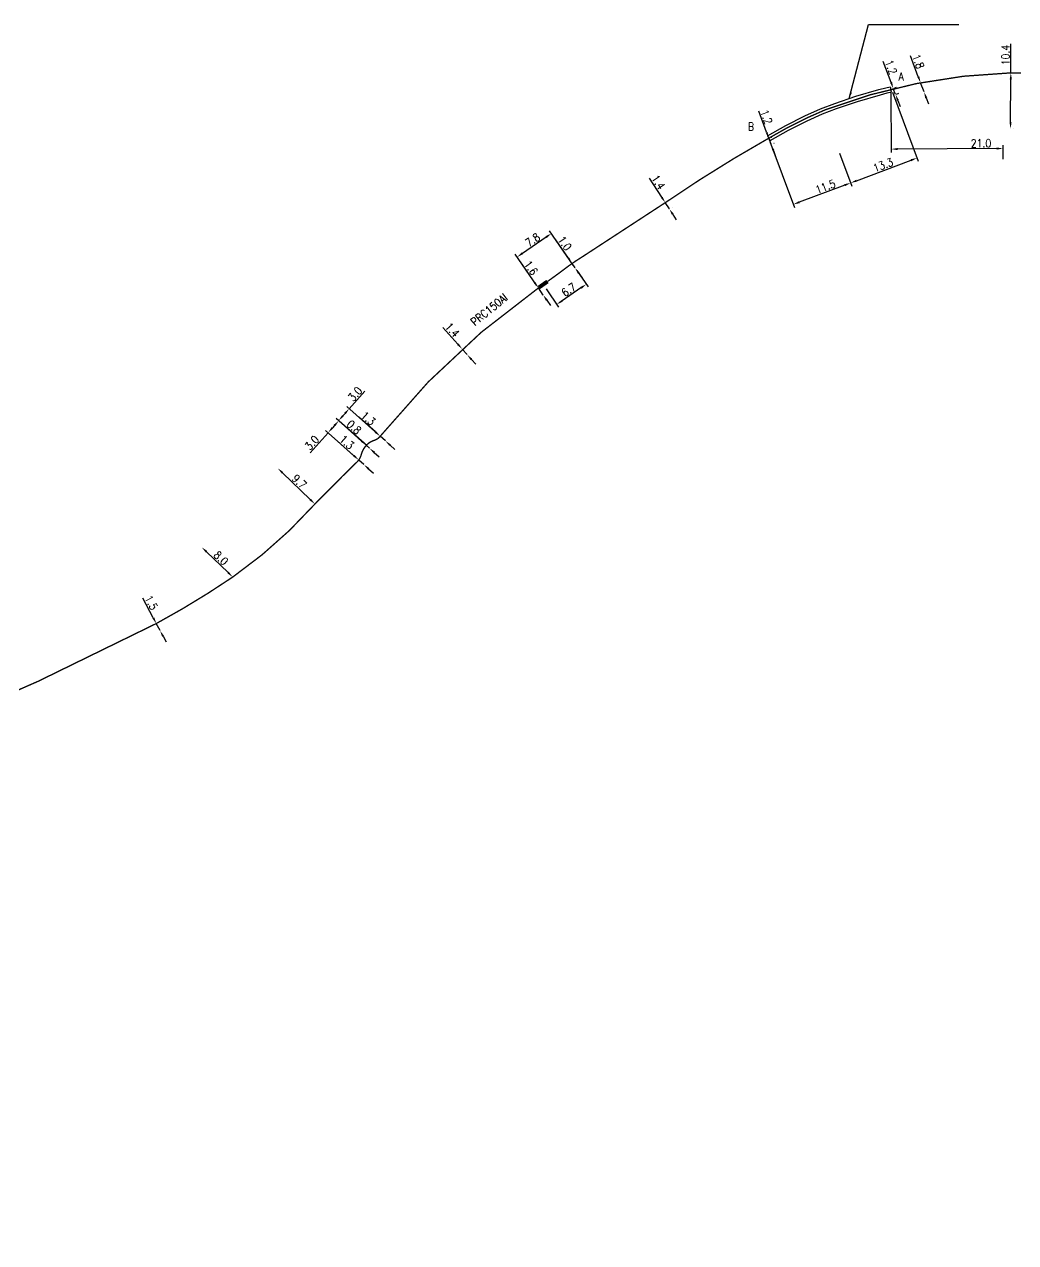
# Model space of a CAD drawing. Header units: millimetres. Extents: x 114000 to 114886, y 153000 to 154000.
# Drawn here: x 114554.1 to 114739.8, y 153267.4 to 153495.7 of the extents above; entities that cross this region are included whole.
import ezdxf
from ezdxf.enums import TextEntityAlignment as Align

# ---------------------------------------------------------------- set-up
doc = ezdxf.new("R2010")
doc.units = ezdxf.units.MM
doc.header["$PDMODE"] = 34
doc.layers.get('0').update_dxf_attribs({"linetype": 'CONTINUOUS'})
doc.layers.get('DEFPOINTS').update_dxf_attribs({"linetype": 'CONTINUOUS'})
for name, color, linetype in [('M_130', 3, 'M_ST_15'), ('M_300', 7, 'CONTINUOUS'), ('M_400', 7, 'CONTINUOUS')]:
    doc.layers.add(name, color=color, linetype=linetype)
doc.styles.add('M_ROMANS', font='ROMANS.shx', dxfattribs={"width": 0.75})
doc.styles.get("Standard").update_dxf_attribs({"font": 'romans.shx', "width": 0.85})
doc.linetypes.add('M_ST_15', pattern='A,5,-0.3,["XX",Standard,S=1,R=0,X=0,Y=-0.5],-2.5', length=7.8)
doc.dimstyles.get("Standard").update_dxf_attribs({"dimtxt": 1.5, "dimasz": 1.2, "dimexe": 0.625, "dimexo": 0.625, "dimgap": 0.25, "dimtad": 1, "dimdec": 1, "dimzin": 0, "dimdsep": 46, "dimtxsty": 'Standard', "dimcen": -0.5, "dimadec": 0, "dimazin": 0, "dimtfac": 1, "dimtdec": 1, "dimtmove": 0, "dimatfit": 3, "dimfxl": 1, "dimtolj": 1, "dimtzin": 0, "dimarcsym": 0})

# ---------------------------------------------------------------- blocks, each defined once
blk = doc.blocks.new('*D17')
at = {"layer": 'DEFPOINTS', "color": 0, "linetype": 'Continuous', "transparency": 16777216}
for p in [(114601.56, 153412.5), (114608.51, 153405.8), (114608.51, 153405.8)]:
    blk.add_point(p, dxfattribs=at)
at = {"layer": 'M_130', "color": 0, "linetype": 'Continuous', "lineweight": -2, "transparency": 16777216}
blk.add_line((114602.43, 153411.67), (114607.65, 153406.64), dxfattribs=at)
at = {"layer": 'M_130', "color": 0, "linetype": 'Continuous', "transparency": 16777216}
for points in [[(114602.56, 153411.81), (114602.29, 153411.52), (114601.56, 153412.5)], [(114607.79, 153406.78), (114607.51, 153406.49), (114608.51, 153405.8)]]:
    blk.add_solid(points, dxfattribs=at)
at = {"layer": 'M_130', "color": 0, "linetype": 'Continuous', "transparency": 16777216, "insert": (114605.58, 153410.01), "char_height": 1.5, "attachment_point": 5, "rotation": 316.0779}
blk.add_mtext('\\A1;9.7', dxfattribs=at)
blk = doc.blocks.new('*D18')
at = {"layer": 'DEFPOINTS', "color": 0, "linetype": 'Continuous', "transparency": 16777216}
for p in [(114587.31, 153397.7), (114587.31, 153397.7), (114593.11, 153392.12)]:
    blk.add_point(p, dxfattribs=at)
at = {"layer": 'M_130', "color": 0, "linetype": 'Continuous', "lineweight": -2, "transparency": 16777216}
blk.add_line((114592.24, 153392.96), (114588.18, 153396.87), dxfattribs=at)
at = {"layer": 'M_130', "color": 0, "linetype": 'Continuous', "transparency": 16777216}
for points in [[(114588.32, 153397.02), (114588.04, 153396.73), (114587.31, 153397.7)], [(114592.38, 153393.1), (114592.11, 153392.81), (114593.11, 153392.12)]]:
    blk.add_solid(points, dxfattribs=at)
at = {"layer": 'M_130', "color": 0, "linetype": 'Continuous', "transparency": 16777216, "insert": (114590.89, 153395.65), "char_height": 1.5, "attachment_point": 5, "rotation": 316.0858}
blk.add_mtext('\\A1;8.0', dxfattribs=at)
blk = doc.blocks.new('*D19')
at = {"layer": 'DEFPOINTS', "color": 0, "linetype": 'Continuous', "transparency": 16777216}
for p in [(114578.79, 153383.41), (114579.49, 153382.08), (114579.49, 153382.08)]:
    blk.add_point(p, dxfattribs=at)
at = {"layer": 'M_130', "color": 0, "linetype": 'Continuous', "lineweight": -2, "transparency": 16777216}
for p, q in [((114578.23, 153384.47), (114576.27, 153388.17)), ((114579.49, 153382.08), (114578.79, 153383.41)), ((114580.06, 153381.02), (114580.62, 153379.96))]:
    blk.add_line(p, q, dxfattribs=at)
at = {"layer": 'M_130', "color": 0, "linetype": 'Continuous', "transparency": 16777216}
for points in [[(114578.41, 153384.56), (114578.05, 153384.38), (114578.79, 153383.41)], [(114580.23, 153381.12), (114579.88, 153380.93), (114579.49, 153382.08)]]:
    blk.add_solid(points, dxfattribs=at)
at = {"layer": 'M_130', "color": 0, "linetype": 'Continuous', "transparency": 16777216, "insert": (114577.85, 153387.32), "char_height": 1.5, "attachment_point": 5, "rotation": 297.922}
blk.add_mtext('\\A1;1.5', dxfattribs=at)
blk = doc.blocks.new('*D20')
at = {"layer": 'DEFPOINTS', "color": 0, "linetype": 'Continuous', "transparency": 16777216}
for p in [(114618.14, 153416.8), (114618.14, 153416.8), (114618.74, 153416.26)]:
    blk.add_point(p, dxfattribs=at)
at = {"layer": 'M_130', "color": 0, "linetype": 'Continuous', "lineweight": -2, "transparency": 16777216}
for p, q in [((114617.25, 153417.59), (114613.99, 153420.51)), ((114618.74, 153416.26), (114618.14, 153416.8)), ((114619.64, 153415.46), (114620.53, 153414.67))]:
    blk.add_line(p, q, dxfattribs=at)
at = {"layer": 'M_130', "color": 0, "linetype": 'Continuous', "transparency": 16777216}
for points in [[(114617.38, 153417.74), (114617.12, 153417.45), (114618.14, 153416.8)], [(114619.77, 153415.61), (114619.5, 153415.31), (114618.74, 153416.26)]]:
    blk.add_solid(points, dxfattribs=at)
at = {"layer": 'M_130', "color": 0, "linetype": 'Continuous', "transparency": 16777216, "insert": (114615.84, 153420.2), "char_height": 1.5, "attachment_point": 5, "rotation": 318.2581}
blk.add_mtext('\\A1;0.8', dxfattribs=at)
blk = doc.blocks.new('*D21')
at = {"layer": 'DEFPOINTS', "color": 0, "linetype": 'Continuous', "transparency": 16777216}
for p in [(114616.72, 153414.05), (114616.72, 153414.05), (114617.69, 153413.18)]:
    blk.add_point(p, dxfattribs=at)
at = {"layer": 'M_130', "color": 0, "linetype": 'Continuous', "lineweight": -2, "transparency": 16777216}
for p, q in [((114615.82, 153414.85), (114612.7, 153417.64)), ((114617.69, 153413.18), (114616.72, 153414.05)), ((114618.58, 153412.38), (114619.48, 153411.58))]:
    blk.add_line(p, q, dxfattribs=at)
at = {"layer": 'M_130', "color": 0, "linetype": 'Continuous', "transparency": 16777216}
for points in [[(114615.96, 153415), (114615.69, 153414.7), (114616.72, 153414.05)], [(114618.72, 153412.53), (114618.45, 153412.23), (114617.69, 153413.18)]]:
    blk.add_solid(points, dxfattribs=at)
at = {"layer": 'M_130', "color": 0, "linetype": 'Continuous', "transparency": 16777216, "insert": (114614.48, 153417.39), "char_height": 1.5, "attachment_point": 5, "rotation": 318.2581}
blk.add_mtext('\\A1;1.3', dxfattribs=at)
blk = doc.blocks.new('*D22')
at = {"layer": 'DEFPOINTS', "color": 0, "linetype": 'Continuous', "transparency": 16777216}
for p in [(114620.74, 153418.5), (114621.71, 153417.63), (114621.71, 153417.63)]:
    blk.add_point(p, dxfattribs=at)
at = {"layer": 'M_130', "color": 0, "linetype": 'Continuous', "lineweight": -2, "transparency": 16777216}
for p, q in [((114619.85, 153419.3), (114616.72, 153422.09)), ((114621.71, 153417.63), (114620.74, 153418.5)), ((114622.61, 153416.83), (114623.5, 153416.04))]:
    blk.add_line(p, q, dxfattribs=at)
at = {"layer": 'M_130', "color": 0, "linetype": 'Continuous', "transparency": 16777216}
for points in [[(114619.98, 153419.45), (114619.71, 153419.15), (114620.74, 153418.5)], [(114622.74, 153416.98), (114622.47, 153416.69), (114621.71, 153417.63)]]:
    blk.add_solid(points, dxfattribs=at)
at = {"layer": 'M_130', "color": 0, "linetype": 'Continuous', "transparency": 16777216, "insert": (114618.5, 153421.84), "char_height": 1.5, "attachment_point": 5, "rotation": 318.2581}
blk.add_mtext('\\A1;1.3', dxfattribs=at)
blk = doc.blocks.new('*D23')
at = {"layer": 'DEFPOINTS', "color": 0, "linetype": 'Continuous', "transparency": 16777216}
for p in [(114612.95, 153421.43), (114620.74, 153418.5), (114618.74, 153416.26)]:
    blk.add_point(p, dxfattribs=at)
at = {"layer": 'M_130', "color": 0, "linetype": 'Continuous', "lineweight": -2, "transparency": 16777216}
for p, q in [((114614.94, 153423.67), (114617.86, 153426.93)), ((114620.28, 153418.91), (114614.48, 153424.09)), ((114618.27, 153416.68), (114612.48, 153421.85)), ((114613.75, 153422.33), (114614.15, 153422.78))]:
    blk.add_line(p, q, dxfattribs=at)
at = {"layer": 'M_130', "color": 0, "linetype": 'Continuous', "transparency": 16777216}
for points in [[(114614, 153422.91), (114614.3, 153422.64), (114614.94, 153423.67)], [(114613.6, 153422.46), (114613.9, 153422.2), (114612.95, 153421.43)]]:
    blk.add_solid(points, dxfattribs=at)
at = {"layer": 'M_130', "color": 0, "linetype": 'Continuous', "transparency": 16777216, "insert": (114616.05, 153426.42), "char_height": 1.5, "attachment_point": 5, "rotation": 48.2581}
blk.add_mtext('\\A1;3.0', dxfattribs=at)
blk = doc.blocks.new('*D24')
at = {"layer": 'DEFPOINTS', "color": 0, "linetype": 'Continuous', "transparency": 16777216}
for p in [(114612.98, 153421.41), (114618.74, 153416.26), (114616.72, 153414.05)]:
    blk.add_point(p, dxfattribs=at)
at = {"layer": 'M_130', "color": 0, "linetype": 'Continuous', "lineweight": -2, "transparency": 16777216}
for p, q in [((114618.27, 153416.68), (114612.51, 153421.82)), ((114610.98, 153419.17), (114607.64, 153415.42)), ((114616.25, 153414.46), (114610.51, 153419.59)), ((114612.18, 153420.51), (114611.78, 153420.06))]:
    blk.add_line(p, q, dxfattribs=at)
at = {"layer": 'M_130', "color": 0, "linetype": 'Continuous', "transparency": 16777216}
for points in [[(114612.03, 153420.65), (114612.33, 153420.38), (114612.98, 153421.41)], [(114611.63, 153420.2), (114611.93, 153419.93), (114610.98, 153419.17)]]:
    blk.add_solid(points, dxfattribs=at)
at = {"layer": 'M_130', "color": 0, "linetype": 'Continuous', "transparency": 16777216, "insert": (114607.95, 153417.27), "char_height": 1.5, "attachment_point": 5, "rotation": 48.2581}
blk.add_mtext('\\A1;3.0', dxfattribs=at)
blk = doc.blocks.new('*D28')
at = {"layer": 'DEFPOINTS', "color": 0, "linetype": 'Continuous', "transparency": 16777216}
for p in [(114738.9, 153486.59), (114738.85, 153476.14), (114738.86, 153476.14)]:
    blk.add_point(p, dxfattribs=at)
at = {"layer": 'M_130', "color": 0, "linetype": 'Continuous', "lineweight": -2, "transparency": 16777216}
for p, q in [((114738.91, 153486.59), (114738.94, 153492.05)), ((114738.86, 153477.34), (114738.9, 153485.39)), ((114739.53, 153486.58), (114739.53, 153486.58)), ((114739.47, 153476.14), (114739.48, 153476.14))]:
    blk.add_line(p, q, dxfattribs=at)
at = {"layer": 'M_130', "color": 0, "linetype": 'Continuous', "transparency": 16777216}
for points in [[(114738.7, 153485.39), (114739.1, 153485.39), (114738.91, 153486.59)], [(114738.66, 153477.35), (114739.06, 153477.34), (114738.86, 153476.14)]]:
    blk.add_solid(points, dxfattribs=at)
at = {"layer": 'M_130', "color": 0, "linetype": 'Continuous', "transparency": 16777216, "insert": (114737.93, 153489.92), "char_height": 1.5, "attachment_point": 5, "rotation": 89.7135}
blk.add_mtext('\\A1;10.4', dxfattribs=at)
blk = doc.blocks.new('*D29')
at = {"layer": 'DEFPOINTS', "color": 0, "linetype": 'Continuous', "transparency": 16777216}
for p in [(114722, 153484.73), (114722.64, 153483.02), (114722.64, 153483.02)]:
    blk.add_point(p, dxfattribs=at)
at = {"layer": 'M_130', "color": 0, "linetype": 'Continuous', "lineweight": -2, "transparency": 16777216}
for p, q in [((114721.57, 153485.86), (114720.1, 153489.78)), ((114722.64, 153483.02), (114722, 153484.73)), ((114723.06, 153481.9), (114723.48, 153480.78))]:
    blk.add_line(p, q, dxfattribs=at)
at = {"layer": 'M_130', "color": 0, "linetype": 'Continuous', "transparency": 16777216}
for points in [[(114721.76, 153485.93), (114721.39, 153485.79), (114722, 153484.73)], [(114723.25, 153481.97), (114722.87, 153481.83), (114722.64, 153483.02)]]:
    blk.add_solid(points, dxfattribs=at)
at = {"layer": 'M_130', "color": 0, "linetype": 'Continuous', "transparency": 16777216, "insert": (114721.56, 153488.73), "char_height": 1.5, "attachment_point": 5, "rotation": 290.5634}
blk.add_mtext('\\A1;1.8', dxfattribs=at)
blk = doc.blocks.new('*D30')
at = {"layer": 'DEFPOINTS', "color": 0, "linetype": 'Continuous', "transparency": 16777216}
for p in [(114674.16, 153462.27), (114674.16, 153462.27), (114674.92, 153461.09)]:
    blk.add_point(p, dxfattribs=at)
at = {"layer": 'M_130', "color": 0, "linetype": 'Continuous', "lineweight": -2, "transparency": 16777216}
for p, q in [((114673.51, 153463.27), (114671.2, 153466.84)), ((114674.68, 153462.61), (114674.68, 153462.61)), ((114674.92, 153461.09), (114674.16, 153462.27)), ((114675.44, 153461.43), (114675.44, 153461.43)), ((114675.57, 153460.08), (114676.22, 153459.08))]:
    blk.add_line(p, q, dxfattribs=at)
at = {"layer": 'M_130', "color": 0, "linetype": 'Continuous', "transparency": 16777216}
for points in [[(114673.67, 153463.38), (114673.34, 153463.17), (114674.16, 153462.27)], [(114675.74, 153460.19), (114675.4, 153459.98), (114674.92, 153461.09)]]:
    blk.add_solid(points, dxfattribs=at)
at = {"layer": 'M_130', "color": 0, "linetype": 'Continuous', "transparency": 16777216, "insert": (114672.86, 153466.11), "char_height": 1.5, "attachment_point": 5, "rotation": 302.9081}
blk.add_mtext('\\A1;1.4', dxfattribs=at)
blk = doc.blocks.new('*D31')
at = {"layer": 'DEFPOINTS', "color": 0, "linetype": 'Continuous', "transparency": 16777216}
for p in [(114656.69, 153450.87), (114656.69, 153450.87), (114657.26, 153450.04)]:
    blk.add_point(p, dxfattribs=at)
at = {"layer": 'M_130', "color": 0, "linetype": 'Continuous', "lineweight": -2, "transparency": 16777216}
for p, q in [((114656.02, 153451.86), (114653.65, 153455.31)), ((114657.26, 153450.04), (114656.69, 153450.87)), ((114657.94, 153449.05), (114658.62, 153448.06))]:
    blk.add_line(p, q, dxfattribs=at)
at = {"layer": 'M_130', "color": 0, "linetype": 'Continuous', "transparency": 16777216}
for points in [[(114656.18, 153451.97), (114655.85, 153451.74), (114656.69, 153450.87)], [(114658.1, 153449.17), (114657.77, 153448.94), (114657.26, 153450.04)]]:
    blk.add_solid(points, dxfattribs=at)
at = {"layer": 'M_130', "color": 0, "linetype": 'Continuous', "transparency": 16777216, "insert": (114655.32, 153454.65), "char_height": 1.5, "attachment_point": 5, "rotation": 304.4131}
blk.add_mtext('\\A1;1.0', dxfattribs=at)
blk = doc.blocks.new('*D32')
at = {"layer": 'DEFPOINTS', "color": 0, "linetype": 'Continuous', "transparency": 16777216}
for p in [(114650.38, 153446.28), (114650.38, 153446.28), (114651.28, 153444.96)]:
    blk.add_point(p, dxfattribs=at)
at = {"layer": 'M_130', "color": 0, "linetype": 'Continuous', "lineweight": -2, "transparency": 16777216}
for p, q in [((114649.7, 153447.27), (114647.33, 153450.73)), ((114651.28, 153444.96), (114650.38, 153446.28)), ((114651.96, 153443.97), (114652.64, 153442.98))]:
    blk.add_line(p, q, dxfattribs=at)
at = {"layer": 'M_130', "color": 0, "linetype": 'Continuous', "transparency": 16777216}
for points in [[(114649.87, 153447.39), (114649.54, 153447.16), (114650.38, 153446.28)], [(114652.13, 153444.09), (114651.8, 153443.86), (114651.28, 153444.96)]]:
    blk.add_solid(points, dxfattribs=at)
at = {"layer": 'M_130', "color": 0, "linetype": 'Continuous', "transparency": 16777216, "insert": (114649, 153450.06), "char_height": 1.5, "attachment_point": 5, "rotation": 304.4131}
blk.add_mtext('\\A1;1.6', dxfattribs=at)
blk = doc.blocks.new('*D33')
at = {"layer": 'DEFPOINTS', "color": 0, "linetype": 'Continuous', "transparency": 16777216}
for p in [(114646.4, 153452.09), (114657.26, 153450.04), (114650.38, 153446.28)]:
    blk.add_point(p, dxfattribs=at)
at = {"layer": 'M_130', "color": 0, "linetype": 'Continuous', "lineweight": -2, "transparency": 16777216}
for p, q in [((114651.85, 153455.82), (114647.39, 153452.77)), ((114656.91, 153450.56), (114652.48, 153457.02)), ((114650.03, 153446.8), (114646.05, 153452.61))]:
    blk.add_line(p, q, dxfattribs=at)
at = {"layer": 'M_130', "color": 0, "linetype": 'Continuous', "transparency": 16777216}
for points in [[(114651.73, 153455.99), (114651.96, 153455.66), (114652.84, 153456.5)], [(114647.28, 153452.94), (114647.5, 153452.61), (114646.4, 153452.09)]]:
    blk.add_solid(points, dxfattribs=at)
at = {"layer": 'M_130', "color": 0, "linetype": 'Continuous', "transparency": 16777216, "insert": (114649.32, 153455.3), "char_height": 1.5, "attachment_point": 5, "rotation": 34.4131}
blk.add_mtext('\\A1;7.8', dxfattribs=at)
blk = doc.blocks.new('*D34')
at = {"layer": 'DEFPOINTS', "color": 0, "linetype": 'Continuous', "transparency": 16777216}
for p in [(114636.11, 153434.84), (114636.11, 153434.84), (114637.04, 153433.79)]:
    blk.add_point(p, dxfattribs=at)
at = {"layer": 'M_130', "color": 0, "linetype": 'Continuous', "lineweight": -2, "transparency": 16777216}
for p, q in [((114635.31, 153435.73), (114632.48, 153438.9)), ((114637.04, 153433.79), (114636.11, 153434.84)), ((114637.84, 153432.9), (114638.64, 153432))]:
    blk.add_line(p, q, dxfattribs=at)
at = {"layer": 'M_130', "color": 0, "linetype": 'Continuous', "transparency": 16777216}
for points in [[(114635.46, 153435.87), (114635.16, 153435.6), (114636.11, 153434.84)], [(114637.99, 153433.03), (114637.69, 153432.76), (114637.04, 153433.79)]]:
    blk.add_solid(points, dxfattribs=at)
at = {"layer": 'M_130', "color": 0, "linetype": 'Continuous', "transparency": 16777216, "insert": (114634.24, 153438.43), "char_height": 1.5, "attachment_point": 5, "rotation": 311.7273}
blk.add_mtext('\\A1;1.4', dxfattribs=at)
blk = doc.blocks.new('*D68')
at = {"layer": 'DEFPOINTS', "color": 0, "linetype": 'Continuous', "transparency": 16777216}
for p in [(114716.5, 153483.53), (114706.6, 153472.11), (114721.34, 153470.64)]:
    blk.add_point(p, dxfattribs=at)
at = {"layer": 'M_400', "color": 0, "linetype": 'Continuous', "lineweight": -2, "transparency": 16777216}
for p, q in [((114716.72, 153482.95), (114721.56, 153470.05)), ((114706.82, 153471.52), (114709.12, 153465.39)), ((114710.02, 153466.39), (114720.21, 153470.22))]:
    blk.add_line(p, q, dxfattribs=at)
at = {"layer": 'M_400', "color": 0, "linetype": 'Continuous', "transparency": 16777216}
for points in [[(114720.14, 153470.41), (114720.28, 153470.03), (114721.34, 153470.64)], [(114709.95, 153466.58), (114710.09, 153466.21), (114708.9, 153465.97)]]:
    blk.add_solid(points, dxfattribs=at)
at = {"layer": 'M_400', "color": 0, "linetype": 'Continuous', "transparency": 16777216, "insert": (114714.98, 153469.32), "char_height": 1.5, "attachment_point": 5, "rotation": 20.5634}
blk.add_mtext('\\A1;13.3', dxfattribs=at)
blk = doc.blocks.new('*D69')
at = {"layer": 'DEFPOINTS', "color": 0, "linetype": 'Continuous', "transparency": 16777216}
for p in [(114693.5, 153474.32), (114706.6, 153472.11), (114698.14, 153461.94)]:
    blk.add_point(p, dxfattribs=at)
at = {"layer": 'M_400', "color": 0, "linetype": 'Continuous', "lineweight": -2, "transparency": 16777216}
for p, q in [((114693.72, 153473.73), (114698.36, 153461.35)), ((114706.82, 153471.52), (114709.12, 153465.39)), ((114707.78, 153465.55), (114699.27, 153462.36))]:
    blk.add_line(p, q, dxfattribs=at)
at = {"layer": 'M_400', "color": 0, "linetype": 'Continuous', "transparency": 16777216}
for points in [[(114707.71, 153465.74), (114707.85, 153465.36), (114708.9, 153465.97)], [(114699.2, 153462.55), (114699.34, 153462.17), (114698.14, 153461.94)]]:
    blk.add_solid(points, dxfattribs=at)
at = {"layer": 'M_400', "color": 0, "linetype": 'Continuous', "transparency": 16777216, "insert": (114704.17, 153465.27), "char_height": 1.5, "attachment_point": 5, "rotation": 20.5634}
blk.add_mtext('\\A1;11.5', dxfattribs=at)
blk = doc.blocks.new('*D70')
at = {"layer": 'DEFPOINTS', "color": 0, "linetype": 'Continuous', "transparency": 16777216}
for p in [(114693.5, 153474.32), (114693.55, 153474.34), (114693.93, 153473.17)]:
    blk.add_point(p, dxfattribs=at)
at = {"layer": 'M_130', "color": 0, "linetype": 'Continuous', "lineweight": -2, "transparency": 16777216}
for p, q in [((114693.13, 153475.46), (114691.66, 153479.39)), ((114693.98, 153473.2), (114693.55, 153474.34)), ((114694.08, 153474.54), (114694.14, 153474.56)), ((114694.41, 153472.07), (114694.83, 153470.95)), ((114694.51, 153473.39), (114694.57, 153473.41))]:
    blk.add_line(p, q, dxfattribs=at)
at = {"layer": 'M_130', "color": 0, "linetype": 'Continuous', "transparency": 16777216}
for points in [[(114693.32, 153475.53), (114692.95, 153475.39), (114693.55, 153474.34)], [(114694.59, 153472.14), (114694.22, 153472), (114693.98, 153473.2)]]:
    blk.add_solid(points, dxfattribs=at)
at = {"layer": 'M_130', "color": 0, "linetype": 'Continuous', "transparency": 16777216, "insert": (114693.12, 153478.34), "char_height": 1.5, "attachment_point": 5, "rotation": 290.5634}
blk.add_mtext('\\A1;1.2', dxfattribs=at)
blk = doc.blocks.new('*D71')
at = {"layer": 'DEFPOINTS', "color": 0, "linetype": 'Continuous', "transparency": 16777216}
for p in [(114716.5, 153483.53), (114716.93, 153482.39), (114717.32, 153482.54)]:
    blk.add_point(p, dxfattribs=at)
at = {"layer": 'M_130', "color": 0, "linetype": 'Continuous', "lineweight": -2, "transparency": 16777216}
for p, q in [((114716.47, 153484.8), (114715, 153488.72)), ((114717.32, 153482.54), (114716.89, 153483.68)), ((114717.09, 153483.75), (114717.48, 153483.9)), ((114717.51, 153482.61), (114717.91, 153482.76)), ((114717.74, 153481.41), (114718.16, 153480.29))]:
    blk.add_line(p, q, dxfattribs=at)
at = {"layer": 'M_130', "color": 0, "linetype": 'Continuous', "transparency": 16777216}
for points in [[(114716.66, 153484.87), (114716.28, 153484.73), (114716.89, 153483.68)], [(114717.93, 153481.48), (114717.55, 153481.34), (114717.32, 153482.54)]]:
    blk.add_solid(points, dxfattribs=at)
at = {"layer": 'M_130', "color": 0, "linetype": 'Continuous', "transparency": 16777216, "insert": (114716.46, 153487.67), "char_height": 1.5, "attachment_point": 5, "rotation": 290.5634}
blk.add_mtext('\\A1;1.2', dxfattribs=at)
blk = doc.blocks.new('*D72')
at = {"layer": 'DEFPOINTS', "color": 0, "linetype": 'Continuous', "transparency": 16777216}
for p in [(114716.44, 153483.52), (114716.5, 153472.31), (114737.5, 153469.81)]:
    blk.add_point(p, dxfattribs=at)
at = {"layer": 'M_400', "color": 0, "linetype": 'Continuous', "lineweight": -2, "transparency": 16777216}
for p, q in [((114716.45, 153482.89), (114716.51, 153471.68)), ((114736.28, 153472.41), (114717.7, 153472.31)), ((114737.49, 153470.44), (114737.48, 153473.04))]:
    blk.add_line(p, q, dxfattribs=at)
at = {"layer": 'M_400', "color": 0, "linetype": 'Continuous', "transparency": 16777216}
for points in [[(114717.7, 153472.51), (114717.7, 153472.11), (114716.5, 153472.31)], [(114736.28, 153472.61), (114736.28, 153472.21), (114737.48, 153472.42)]]:
    blk.add_solid(points, dxfattribs=at)
at = {"layer": 'M_400', "color": 0, "linetype": 'Continuous', "transparency": 16777216, "insert": (114733.32, 153473.39), "char_height": 1.5, "attachment_point": 5, "rotation": 0.3061}
blk.add_mtext('\\A1;21.0', dxfattribs=at)
blk = doc.blocks.new('*D140')
at = {"layer": 'DEFPOINTS', "color": 0, "linetype": 'Continuous', "transparency": 16777216}
for p in [(114657.26, 153450.04), (114651.48, 153446.62), (114653.83, 153443.2)]:
    blk.add_point(p, dxfattribs=at)
at = {"layer": 'M_300', "color": 0, "linetype": 'Continuous', "lineweight": -2, "transparency": 16777216}
for p, q in [((114657.61, 153449.53), (114659.71, 153446.47)), ((114651.83, 153446.11), (114654.18, 153442.68)), ((114658.36, 153446.31), (114654.82, 153443.88))]:
    blk.add_line(p, q, dxfattribs=at)
at = {"layer": 'M_300', "color": 0, "linetype": 'Continuous', "transparency": 16777216}
for points in [[(114658.25, 153446.47), (114658.48, 153446.14), (114659.35, 153446.99)], [(114654.7, 153444.04), (114654.93, 153443.71), (114653.83, 153443.2)]]:
    blk.add_solid(points, dxfattribs=at)
at = {"layer": 'M_300', "color": 0, "linetype": 'Continuous', "transparency": 16777216, "insert": (114656.07, 153445.95), "char_height": 1.5, "attachment_point": 5, "rotation": 34.4131}
blk.add_mtext('\\A1;6.7', dxfattribs=at)
blk = doc.blocks.new('M_300_03')
at = {"color": 0, "linetype": 'Continuous'}
blk.add_solid([(-1, 0.75), (-1, 0), (1, 0.75), (1, 0)], dxfattribs=at)
at = {"color": 0, "linetype": 'Continuous', "style": 'M_ROMANS', "width": 0.75, "flags": 3}
for tag, p in [('DEF_LEG', (0, -4.625)), ('DEF_COUP', (0, -7.125)), ('DEF_TYPE', (0, -9.625))]:
    blk.add_attdef(tag, text='', height=1.2, dxfattribs=at).set_placement(p, align=Align.MIDDLE)

msp = doc.modelspace()

# ---------------------------------------------------------------- linework, layer by layer
at = {"layer": 'M_130', "const_width": 0.25, "flags": 128}
msp.add_lwpolyline([(114886.22, 153461.93, -0.214171), (114886.11, 153461.27, -0.242826), (114882.4, 153459.21, -0.062258), (114881.43, 153459.26, -0.006787), (114854.2, 153461.87), (114842.64, 153463.19, 0.006353), (114835.73, 153464.13), (114829.34, 153465.15, 0.13269), (114827.62, 153465.12, -0.0253), (114826.83, 153464.93, -0.110556), (114824.74, 153465.02, -0.012445), (114804.52, 153469.58, -0.018442), (114791.13, 153473.56), (114784.65, 153475.6), (114768.88, 153480.81, -0.109169), (114766.42, 153482.27, 0.14387), (114764.39, 153483.28, 0.041624), (114758.35, 153484.99, 0.055733), (114738.9, 153486.59, 0.08352), (114704.16, 153479.68, 0.036201), (114693.64, 153474.4, 0.022056), (114674.16, 153462.27), (114658.84, 153452.27, 0.029694), (114654.63, 153449.34, -0.002955), (114652.09, 153447.5, -0.002955)], format="xyb", dxfattribs=at)
at = {"layer": 'M_130', "flags": 128}
msp.add_lwpolyline([(114650.46, 153446.34, 0.25, 0.25, -0.000091), (114650.38, 153446.28, 0.25, 0.25, 0.070076), (114620.74, 153418.5, 0.25, 0.25, -0.155623), (114619.62, 153417.73, 0.25, 0.25, 0.137489), (114618.14, 153416.8, 0.25, 0.25, 0.118), (114617.18, 153415.03, 0.25, 0.25, -0.020083), (114617.11, 153414.79, 0.25, 0.25, -0.153294), (114616.12, 153413.45, 0.25, 0.25, 0.002443), (114608.51, 153405.8, 0.25, 0.25, -0.058021), (114593.11, 153392.12, 0.25, 0.25, -0.025231), (114578.79, 153383.41, 0.25, 0.25, -0.030876), (114511.27, 153353.78, 0.25, 0.25, 0.029803), (114502.67, 153350.37, 0.25, 0.25, 0.068917), (114498.71, 153347.8, 0.25, 0.25, -0.088751), (114494.7, 153345.79, 0.25, 0.25, 0), (114491.67, 153345, 0.25, 0.25, 0), (114490.1, 153344.54, 0.25, 0.25, 0), (114478.9, 153341.5, 0.25, 0.25, 0), (114472.61, 153339.77, 0.25, 0.25, -0.013295), (114460.76, 153336.97, 0.25, 0.25, -0.056103), (114459.95, 153336.85, 0.25, 0.25, -0.103835), (114457.69, 153337.19, 0.25, 0.25, 0.138675), (114455.47, 153337.37, 0.25, 0.25, 0), (114455.07, 153337.27, 0.25, 0.25, 0), (114454.67, 153337.16, 0.25, 0.25, 0), (114447.87, 153335.31, 0.25, 0.25, 0.490597), (114446.74, 153333.02, 0.25, 0.25, 0), (114448.16, 153327.81, 0.25, 0.25, 0), (114449.14, 153325.54, 0.25, 0.25, 0.066601), (114450.43, 153324.63, 0.25, 0.25, -0.017955), (114456.17, 153321.38, 0.25, 0.25, 0), (114465.76, 153315.11, 0.25, 0.25, 0.116684), (114466.46, 153314.39, 0.25, 0.25, 0.025022), (114468.48, 153312.76, 0.25, 0.25, 0), (114483.79, 153302.62, 0.25, 0.25, 0), (114484.4, 153302.22, 0.25, 0.25, 0), (114485, 153301.82, 0.25, 0.25, 0), (114495.88, 153294.63, 0.25, 0.25, 0), (114501.74, 153290.69, 0.25, 0.25, 0.29406), (114508.01, 153290.73, 0.25, 0.25, -0.074636), (114508.95, 153291.15, 0.25, 0.25, 0), (114508.95, 153291.15, 0.25, 0.25, 0), (114510.52, 153290.08, 0.25, 0.25, 0), (114512.1, 153289.06, 0.25, 0.25, 0), (114516.35, 153286.3, 0.25, 0.25, 0), (114525.5, 153279.43, 0.25, 0.25, 0), (114525.5, 153279.43, 0.25, 0.25, -0.244319), (114527.72, 153276.13, 0.25, 0.25, 0), (114525.73, 153271.72, 0.25, 0.25, -0.112363), (114524.89, 153270.45, 0.25, 0.25, -0.082341), (114521.24, 153267.53, 0, 0, 0)], format="xyseb", dxfattribs=at)
at = {"layer": 'M_400', "color": 7}
for p, q in [((114709.89, 153482.2), (114714.2, 153483.45)), ((114714.2, 153483.45), (114715.5, 153483.79)), ((114715.5, 153483.79), (114716.32, 153484)), ((114715.75, 153482.83), (114716.57, 153483.03)), ((114716.32, 153484), (114716.44, 153483.52)), ((114716.57, 153483.03), (114716.44, 153483.52)), ((114703.22, 153479.83), (114705.93, 153480.87)), ((114705.93, 153480.87), (114709.89, 153482.2)), ((114706.26, 153479.92), (114710.19, 153481.24)), ((114710.19, 153481.24), (114714.46, 153482.49)), ((114714.46, 153482.49), (114715.75, 153482.83)), ((114696.77, 153476.74), (114700.29, 153478.51)), ((114700.29, 153478.51), (114703.22, 153479.83)), ((114700.72, 153477.61), (114703.61, 153478.91)), ((114703.61, 153478.91), (114706.26, 153479.92)), ((114693.31, 153474.78), (114696.77, 153476.74)), ((114697.24, 153475.86), (114700.72, 153477.61)), ((114693.31, 153474.78), (114693.55, 153474.34)), ((114693.8, 153473.91), (114693.55, 153474.34)), ((114693.8, 153473.91), (114697.24, 153475.86))]:
    msp.add_line(p, q, dxfattribs=at)

# ---------------------------------------------------------------- block references
at = {"layer": 'M_300', "rotation": 34.97317273231989}
msp.add_blockref('M_300_03', (114651.48, 153446.62), dxfattribs=at)

# ---------------------------------------------------------------- texts
at = {"layer": 'M_130', "linetype": 'Continuous', "width": 0.85}
msp.add_text('PRC150Al', height=1.5, rotation=38.9845, dxfattribs=at).set_placement((114641.16, 153442.23), align=Align.MIDDLE)
at = {"layer": 'M_400', "linetype": 'Continuous', "width": 0.85}
for s, p in [('A', (114717.86, 153485.13)), ('B', (114689.66, 153475.77))]:
    msp.add_text(s, height=1.5, dxfattribs=at).set_placement(p)

# ---------------------------------------------------------------- dimensions: what is measured, and where the dimension line sits
at = {"layer": 'M_130', "linetype": 'Continuous'}
for base, p1, p2, angle, picture, middle, dimtype in [((114722.64, 153483.02), (114722, 153484.73), (114722.64, 153483.02), 290.5634, '*D29', (114720.63, 153488.38), 161), ((114738.8562, 153476.145), (114738.9012, 153486.5872), (114738.849, 153476.145), 269.7135, '*D28', (114738.9251, 153489.9193), 161), ((114717.32, 153482.54), (114716.5, 153483.53), (114716.93, 153482.39), 290.5634, '*D71', (114715.52, 153487.32), 161), ((114693.55, 153474.34), (114693.93, 153473.17), (114693.5, 153474.32), 110.5634, '*D70', (114692.19, 153477.99), 161), ((114674.16, 153462.27), (114674.92, 153461.09), (114674.16, 153462.27), 122.9081, '*D30', (114672.03, 153465.56), 161), ((114646.4, 153452.09), (114657.26, 153450.04), (114650.38, 153446.28), 214.4131, '*D33', (114649.88, 153454.48), 160), ((114656.69, 153450.87), (114657.26, 153450.04), (114656.69, 153450.87), 124.4131, '*D31', (114654.49, 153454.08), 161), ((114650.38, 153446.28), (114651.28, 153444.96), (114650.38, 153446.28), 124.4131, '*D32', (114648.18, 153449.5), 161), ((114636.11, 153434.84), (114637.04, 153433.79), (114636.11, 153434.84), 131.7273, '*D34', (114633.5, 153437.77), 161), ((114612.95, 153421.43), (114620.74, 153418.5), (114618.74, 153416.26), 48.2581, '*D23', (114616.8, 153425.75), 160), ((114612.98, 153421.41), (114616.72, 153414.05), (114618.74, 153416.26), 48.2581, '*D24', (114608.69, 153416.61), 160), ((114618.14, 153416.8), (114618.74, 153416.26), (114618.14, 153416.8), 138.2581, '*D20', (114615.17, 153419.45), 161), ((114621.71, 153417.63), (114620.74, 153418.5), (114621.71, 153417.63), 318.2581, '*D22', (114617.84, 153421.09), 161), ((114616.72, 153414.05), (114617.69, 153413.18), (114616.72, 153414.05), 138.2581, '*D21', (114613.81, 153416.64), 161), ((114608.51, 153405.8), (114601.56, 153412.5), (114608.51, 153405.8), 316.0779, '*D17', (114604.89, 153409.29), 161), ((114587.31, 153397.7), (114593.11, 153392.12), (114587.31, 153397.7), 136.0858, '*D18', (114590.19, 153394.93), 161), ((114579.49, 153382.08), (114578.79, 153383.41), (114579.49, 153382.08), 297.922, '*D19', (114576.97, 153386.85), 161)]:
    dim = msp.add_linear_dim(base=base, p1=p1, p2=p2, angle=angle, dimstyle='Standard', dxfattribs=at)
    dim.commit()
    dim.dimension.update_dxf_attribs({"geometry": picture, "text_midpoint": middle, "dimtype": dimtype})
at = {"layer": 'M_300', "linetype": 'Continuous'}
dim = msp.add_linear_dim(base=(114653.83, 153443.2), p1=(114657.26, 153450.04), p2=(114651.48, 153446.62), angle=34.4131, dimstyle='Standard', dxfattribs=at)
dim.commit()
dim.dimension.update_dxf_attribs({"geometry": '*D140', "text_midpoint": (114656.63, 153445.12), "dimtype": 160})
at = {"layer": 'M_400', "linetype": 'Continuous'}
for base, p1, p2, angle, picture, middle in [((114721.34, 153470.64), (114706.6, 153472.11), (114716.5, 153483.53), 20.5634, '*D68', (114715.33, 153468.39)), ((114716.5, 153472.31), (114737.5, 153469.81), (114716.44, 153483.52), 180.3061, '*D72', (114733.33, 153472.39)), ((114698.14, 153461.94), (114706.6, 153472.11), (114693.5, 153474.32), 200.5634, '*D69', (114704.52, 153464.33))]:
    dim = msp.add_linear_dim(base=base, p1=p1, p2=p2, angle=angle, dimstyle='Standard', dxfattribs=at)
    dim.commit()
    dim.dimension.update_dxf_attribs({"geometry": picture, "text_midpoint": middle, "dimtype": 160})

# ---------------------------------------------------------------- leaders
at = {"layer": 'M_400', "linetype": 'Continuous', "annotation_type": 0, "has_hookline": 1, "hookline_direction": 0, "text_width": 15.48}
msp.add_leader([(114708.64, 153481.79), (114712.26, 153495.68), (114713.46, 153495.68)], dimstyle='Standard', dxfattribs=at)

doc.saveas('drawing.dxf')
